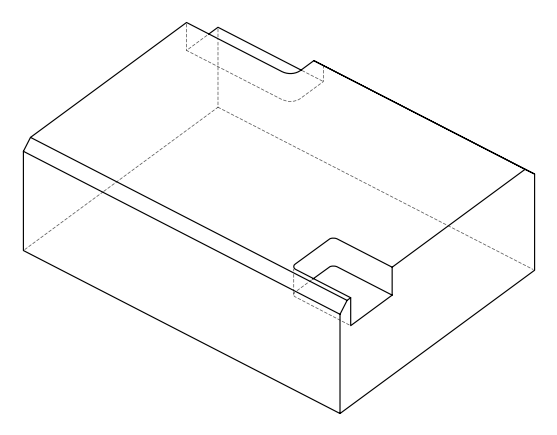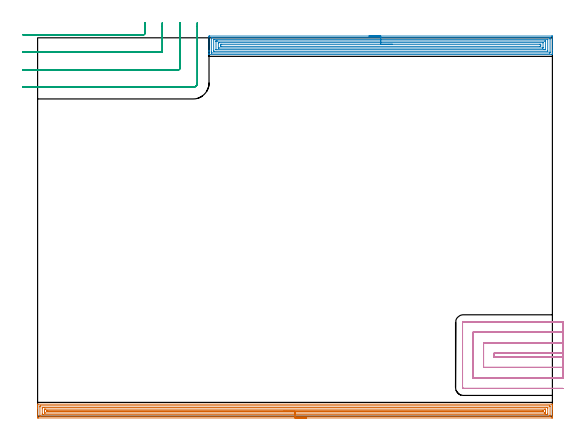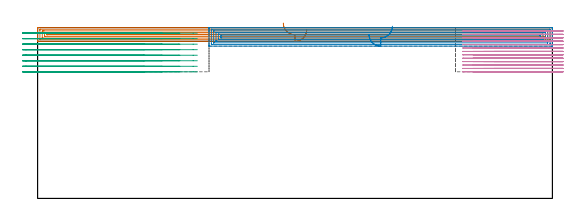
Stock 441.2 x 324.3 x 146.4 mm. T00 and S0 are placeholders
(PLAN: 4 operations, 2 tool changes, 67 min)
(1 AREA_MILL | FG_CHAMFER_SURFACE | UGT0205_001 | 17.83 min | 30712 mm3)
(2 AREA_MILL_1 | FG_CHAMFER_SURFACE_1 | UGT0205_001 | 14.41 min | 38119 mm3)
(3 MILL_CORNER_NOTCH_RECTANGULAR | CORNER_NOTCH_RECTANGULAR | UGT0201_094 | Follow Part, ap 5, ae 75% | 11.2 min | 289345 mm3)
(4 MILL_SLOT | SLOT_PARTIAL_RECTANGULAR | NXT0201_011 | Follow Part, ap 3, ae 75% | 23.56 min | 216656 mm3)
(TOOL UGT0205_001 | Chamfer Mill 20 x 3 x 45 deg. | D20 FL50 Z2)
(TOOL UGT0201_094 | End mill 20 mm | D20 FL38 Z4)
(TOOL NXT0201_011 | ENDMILL 12mm [2P460-1200-NA 1630] | D12 FL38 Z6)
(OP 1 AREA_MILL)
G17 G21 G94 G90
T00 M6
G54
G17 G0 G90 X230.6 Y-1.5 S1061 M3
G43 Z156.4 H0
Z144.6
G94 G1 X230.562 Z143.728 F250.
X230.448 Z142.864
X230.259 Z142.012
X229.997 Z141.18
X229.663 Z140.374
X229.26 Z139.6
X228.792 Z138.864
X228.26 Z138.172
X227.671 Z137.529
X227.028 Z136.94
X226.336 Z136.408
X225.6 Z135.94
X224.826 Z135.537
X224.02 Z135.203
X223.188 Z134.941
X222.336 Z134.752
X221.472 Z134.638
X220.6 Z134.6
X0.63
X0.299 Y-1.497 Z134.602
X0.01 Y-1.492 Z134.606
X0. Y-1.2 Z134.898
Y7.068 Z143.163
Y8.484 Z144.58
Y8.847 Z144.942
Y9.574 Z145.673
Y9.84 Z145.94
X0.007 Y10.253 Z146.345
X0.01 Y10.297 Z146.388
X0.183 Y10.3 Z146.4
X441.017
X441.19 Y10.297 Z146.388
X441.193 Y10.253 Z146.345
X441.2 Y9.84 Z145.939
Y9.574 Z145.674
Y8.847 Z144.942
Y7.594 Z143.691
Y6.179 Z142.275
Y-0.674 Z135.424
X441.198 Y-0.937 Z135.161
X441.192 Y-1.492 Z134.606
X441.131 Y-1.494 Z134.604
X440.57 Y-1.5 Z134.6
X220.6
Y-0.086 Z136.014
X2.456 Y-0.085 Z136.015
X2.418 Y-0.083 Z136.017
X2.01 Y-0.047 Z136.053
X2.001 Y0.367 Z136.467
X2. Y7.958 Z144.058
X2.001 Y8.372 Z144.472
X2.01 Y8.847 Z144.947
X2.382 Y8.883 Z144.983
X2.418 Y8.885 Z144.985
X438.744
X438.782 Y8.883 Z144.983
X439.19 Y8.847 Z144.947
X439.199 Y8.433 Z144.533
X439.2 Y0.842 Z136.942
X439.199 Y0.427 Z136.527
X439.19 Y-0.047 Z136.053
X438.818 Y-0.083 Z136.017
X438.782 Y-0.085 Z136.015
X220.6 Y-0.086 Z136.014
Y1.328 Z137.428
X4.612 Y1.329 Z137.429
X4.207 Y1.331 Z137.431
X4.072 Y1.333 Z137.433
X4.026 Y1.335 Z137.435
X4.01 Y1.343 Z137.443
X4.007 Y1.39 Z137.49
X4.003 Y1.526 Z137.626
X4.001 Y1.732 Z137.832
X4. Y1.937 Z138.037
Y6.384 Z142.484
X4.002 Y7.068 Z143.168
X4.004 Y7.27 Z143.37
X4.014 Y7.464 Z143.564
X4.207 Y7.467 Z143.567
X4.697 Y7.47 Z143.57
X5.101 Y7.471 Z143.571
X5.59 Y7.472 Z143.572
X436.588 Y7.471 Z143.571
X436.993 Y7.469 Z143.569
X437.128 Y7.467 Z143.567
X437.174 Y7.465 Z143.565
X437.19 Y7.457 Z143.557
X437.193 Y7.41 Z143.51
X437.197 Y7.274 Z143.374
X437.199 Y7.068 Z143.168
X437.2 Y6.863 Z142.963
Y2.416 Z138.516
X437.198 Y1.732 Z137.832
X437.196 Y1.53 Z137.63
X437.186 Y1.336 Z137.436
X436.993 Y1.333 Z137.433
X436.503 Y1.33 Z137.43
X436.099 Y1.329 Z137.429
X435.61 Y1.328 Z137.428
X220.6
Y2.743 Z138.843
X6.767
X6.089 Y2.748 Z138.848
X6.015 Y2.75 Z138.85
X6.01 Y2.847 Z138.947
X6.004 Y3.067 Z139.167
X6. Y3.505 Z139.605
Y5.284 Z141.384
X6.005 Y5.732 Z141.832
X6.01 Y5.952 Z142.052
X6.016 Y6.051 Z142.151
X6.122 Y6.053 Z142.153
X6.889 Y6.057 Z142.157
X7.011
X434.433
X435.111 Y6.052 Z142.152
X435.185 Y6.05 Z142.15
X435.19 Y5.953 Z142.053
X435.196 Y5.733 Z141.833
X435.2 Y5.295 Z141.395
Y3.516 Z139.616
X435.195 Y3.068 Z139.168
X435.19 Y2.848 Z138.948
X435.184 Y2.749 Z138.849
X435.079 Y2.747 Z138.847
X434.311 Y2.743 Z138.843
X434.189
X220.6
Y4.157 Z140.257
X8.677 Y4.158 Z140.258
X8.024 Y4.161 Z140.261
X8.017 Y4.163 Z140.263
X8.006 Y4.178 Z140.278
X8.002 Y4.4 Z140.5
X8.001 Y4.568 Z140.668
X8.002 Y4.61 Z140.71
X8.006 Y4.63 Z140.73
X8.008 Y4.635 Z140.735
X8.027 Y4.637 Z140.737
X8.189 Y4.641 Z140.741
X8.433 Y4.643 Z140.743
X8.677
X432.523 Y4.642 Z140.742
X433.176 Y4.639 Z140.739
X433.183 Y4.637 Z140.737
X433.194 Y4.622 Z140.722
X433.198 Y4.4 Z140.5
X433.199 Y4.232 Z140.332
X433.198 Y4.19 Z140.29
X433.194 Y4.17 Z140.27
X433.192 Y4.165 Z140.265
X433.173 Y4.163 Z140.263
X433.011 Y4.159 Z140.259
X432.767 Y4.157 Z140.257
X432.523
X220.6
X219.728 Z140.295
X218.864 Z140.409
X218.012 Z140.598
X217.18 Z140.86
X216.374 Z141.194
X215.6 Z141.597
X214.864 Z142.065
X214.172 Z142.596
X213.529 Z143.186
X212.94 Z143.829
X212.408 Z144.521
X211.94 Z145.257
X211.537 Z146.031
X211.203 Z146.837
X210.941 Z147.669
X210.752 Z148.52
X210.638 Z149.385
X210.6 Z150.257
G0 Z156.4
M5
M2
(OP 2 AREA_MILL_1)
G17 G21 G94 G90
T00 M6
G54
G17 G0 G90 X284.05 Y325.8 S1061 M3
G43 Z156.4 H0
Z140.5
G94 G1 X284.088 Z139.628 F250.
X284.202 Z138.764
X284.391 Z137.912
X284.653 Z137.08
X284.987 Z136.274
X285.39 Z135.5
X285.859 Z134.764
X286.39 Z134.072
X286.979 Z133.429
X287.622 Z132.84
X288.314 Z132.309
X289.05 Z131.84
X289.824 Z131.437
X290.63 Z131.103
X291.462 Z130.841
X292.314 Z130.652
X293.178 Z130.538
X294.05 Z130.5
X440.58
X441.016 Y325.796 Z130.502
X441.19 Y325.792 Z130.506
X441.2 Y325.615 Z130.683
Y313.612 Z142.683
Y311.237 Z145.058
Y310.252 Z146.047
X441.19 Y309.929 Z146.363
X441.153 Y309.904 Z146.389
X441.141 Y309.903 Z146.391
X441.027 Y309.9 Z146.4
X147.073
X146.907 Y309.903 Z146.388
X146.9 Y309.906 Z146.385
Y310.253 Z146.047
Y310.554 Z145.746
Y311.237 Z145.058
Y312.46 Z143.837
Y313. Z143.294
Y313.612 Z142.683
Y324.733 Z131.564
X146.904 Y325.345 Z130.953
X146.91 Y325.792 Z130.506
X147.063 Y325.796 Z130.502
X147.52 Y325.8 Z130.5
X294.05
Y324.386 Z131.914
X438.793 Y324.385 Z131.915
X438.873
X439.166 Y324.379 Z131.921
X439.19 Y324.283 Z132.017
X439.197 Y324.064 Z132.236
X439.199 Y323.581 Z132.719
X439.2 Y323.18 Z133.12
X439.199 Y312.119 Z144.181
X439.198 Y311.72 Z144.58
X439.19 Y311.323 Z144.977
X438.793 Y311.316 Z144.984
X438.714 Y311.315 Z144.985
X149.307
X149.227
X148.934 Y311.321 Z144.979
X148.91 Y311.417 Z144.883
X148.903 Y311.636 Z144.664
X148.901 Y312.119 Z144.181
X148.9 Y312.52 Z143.78
X148.901 Y323.581 Z132.719
X148.902 Y323.98 Z132.32
X148.91 Y324.377 Z131.923
X149.307 Y324.384 Z131.916
X149.386 Y324.385 Z131.915
X294.05 Y324.386 Z131.914
Y322.971 Z133.329
X437.006
X437.098 Y322.97 Z133.33
X437.171 Y322.967 Z133.333
X437.186 Y322.965 Z133.335
X437.19 Y322.944 Z133.356
X437.195 Y322.89 Z133.41
X437.199 Y322.699 Z133.601
Y313. Z143.3
X437.198 Y312.812 Z143.488
X437.19 Y312.747 Z143.553
X437.187 Y312.734 Z143.566
X437.177 Y312.733 Z143.567
X437.144 Y312.73 Z143.57
X437.006 Y312.729 Z143.571
X151.094
X151.002 Y312.73 Z143.57
X150.93 Y312.733 Z143.567
X150.914 Y312.735 Z143.565
X150.91 Y312.756 Z143.544
X150.905 Y312.809 Z143.491
X150.901 Y313. Z143.3
Y322.699 Z133.601
X150.902 Y322.888 Z133.412
X150.91 Y322.953 Z133.347
X150.913 Y322.965 Z133.335
X150.923 Y322.967 Z133.333
X150.956 Y322.969 Z133.331
X151.094 Y322.971 Z133.329
X294.05
Y321.557 Z134.743
X434.591
X435.069 Y321.553 Z134.747
X435.179 Y321.55 Z134.75
X435.191 Y321.546 Z134.754
X435.194 Y321.525 Z134.775
X435.197 Y321.473 Z134.827
X435.199 Y321.37 Z134.93
Y314.333 Z141.967
X435.197 Y314.225 Z142.075
X435.193 Y314.171 Z142.129
X435.19 Y314.151 Z142.149
X435.164 Y314.149 Z142.151
X434.953 Y314.145 Z142.155
X434.326 Y314.143 Z142.157
X434.062
X153.509
X153.031 Y314.147 Z142.153
X152.921 Y314.15 Z142.15
X152.909 Y314.154 Z142.146
X152.906 Y314.175 Z142.125
X152.903 Y314.227 Z142.073
X152.901 Y314.33 Z141.97
Y321.367 Z134.933
X152.903 Y321.475 Z134.825
X152.907 Y321.528 Z134.772
X152.91 Y321.549 Z134.751
X152.936 Y321.551 Z134.749
X153.147 Y321.555 Z134.745
X153.774 Y321.557 Z134.743
X154.038
X294.05
Y320.143 Z136.157
X432.629
X432.809 Y320.142 Z136.158
X433.167 Y320.136 Z136.164
X433.192 Y320.129 Z136.171
X433.196 Y320.121 Z136.179
X433.199 Y320.098 Z136.202
Y315.876 Z140.424
X433.194 Y315.646 Z140.654
X433.19 Y315.571 Z140.729
X432.899 Y315.561 Z140.739
X432.719 Y315.558 Z140.742
X432.629 Y315.557 Z140.743
X155.471
X155.291 Y315.558 Z140.742
X154.933 Y315.564 Z140.736
X154.908 Y315.571 Z140.729
X154.904 Y315.579 Z140.721
X154.901 Y315.602 Z140.698
X154.9 Y319.402 Z136.898
X154.907 Y320.054 Z136.246
X154.91 Y320.129 Z136.171
X155.201 Y320.138 Z136.162
X155.381 Y320.142 Z136.158
X155.471 Y320.143 Z136.157
X294.05
Y318.729 Z137.571
X430.308
X430.752 Y318.727 Z137.573
X431.186 Y318.722 Z137.578
X431.195 Y318.291 Z138.009
X431.199 Y317.849 Z138.451
X431.196 Y317.409 Z138.891
X431.189 Y316.978 Z139.322
X430.752 Y316.973 Z139.327
X430.302 Y316.971 Z139.329
X157.792
X157.348 Y316.973 Z139.327
X156.914 Y316.978 Z139.322
X156.905 Y317.409 Z138.891
X156.901 Y317.851 Z138.449
X156.904 Y318.291 Z138.009
X156.911 Y318.722 Z137.578
X157.348 Y318.727 Z137.573
X157.798 Y318.729 Z137.571
X294.05
X294.922 Z137.609
X295.787 Z137.723
X296.638 Z137.912
X297.47 Z138.174
X298.276 Z138.508
X299.05 Z138.911
X299.786 Z139.38
X300.478 Z139.911
X301.121 Z140.5
X301.71 Z141.143
X302.242 Z141.835
X302.71 Z142.571
X303.113 Z143.345
X303.447 Z144.151
X303.709 Z144.983
X303.898 Z145.835
X304.012 Z146.7
X304.05 Z147.571
G0 Z156.4
M5
M2
(OP 3 MILL_CORNER_NOTCH_RECTANGULAR)
G17 G21 G94 G90
T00 M6
G54
G17 G0 G90 X-12.656 Y326.9 S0 M3
G43 Z156.4 H0
Z141.662
G94 G1 X-9.656 F250.
X90.906 F500.
G3 X91.9 Y327.894 R1.
G1 Y334.3
Y337.3 F250.
G0 Z156.4
X-13. Y311.9
Z141.662
G1 X-10.
X105.905 F500.
G3 X106.9 Y312.895 R1.
G1 Y334.3
Y337.3 F250.
G0 Z156.4
X-13. Y296.9
Z141.662
G1 X-10.
X120.905 F500.
G3 X121.9 Y297.895 R1.
G1 Y334.3
Y337.3 F250.
G0 Z156.4
X-13. Y281.9
Z141.662
G1 X-10.
X133.3 F500.
G3 X136.9 Y285.5 R3.6
G1 Y334.3
Y337.3 F250.
G0 Z156.4
X-12.656 Y326.9
Z136.925
G1 X-9.656
X90.906 F500.
G3 X91.9 Y327.894 R1.
G1 Y334.3
Y337.3 F250.
G0 Z156.4
X-13. Y311.9
Z136.925
G1 X-10.
X105.905 F500.
G3 X106.9 Y312.895 R1.
G1 Y334.3
Y337.3 F250.
G0 Z156.4
X-13. Y296.9
Z136.925
G1 X-10.
X120.905 F500.
G3 X121.9 Y297.895 R1.
G1 Y334.3
Y337.3 F250.
G0 Z156.4
X-13. Y281.9
Z136.925
G1 X-10.
X133.3 F500.
G3 X136.9 Y285.5 R3.6
G1 Y334.3
Y337.3 F250.
G0 Z156.4
X-12.656 Y326.9
Z132.187
G1 X-9.656
X90.906 F500.
G3 X91.9 Y327.894 R1.
G1 Y334.3
Y337.3 F250.
G0 Z156.4
X-13. Y311.9
Z132.187
G1 X-10.
X105.905 F500.
G3 X106.9 Y312.895 R1.
G1 Y334.3
Y337.3 F250.
G0 Z156.4
X-13. Y296.9
Z132.187
G1 X-10.
X120.905 F500.
G3 X121.9 Y297.895 R1.
G1 Y334.3
Y337.3 F250.
G0 Z156.4
X-13. Y281.9
Z132.187
G1 X-10.
X133.3 F500.
G3 X136.9 Y285.5 R3.6
G1 Y334.3
Y337.3 F250.
G0 Z156.4
X-12.656 Y326.9
Z127.45
G1 X-9.656
X90.906 F500.
G3 X91.9 Y327.894 R1.
G1 Y334.3
Y337.3 F250.
G0 Z156.4
X-13. Y311.9
Z127.45
G1 X-10.
X105.905 F500.
G3 X106.9 Y312.895 R1.
G1 Y334.3
Y337.3 F250.
G0 Z156.4
X-13. Y296.9
Z127.45
G1 X-10.
X120.905 F500.
G3 X121.9 Y297.895 R1.
G1 Y334.3
Y337.3 F250.
G0 Z156.4
X-13. Y281.9
Z127.45
G1 X-10.
X133.3 F500.
G3 X136.9 Y285.5 R3.6
G1 Y334.3
Y337.3 F250.
G0 Z156.4
X-12.656 Y326.9
Z122.712
G1 X-9.656
X90.906 F500.
G3 X91.9 Y327.894 R1.
G1 Y334.3
Y337.3 F250.
G0 Z156.4
X-13. Y311.9
Z122.712
G1 X-10.
X105.905 F500.
G3 X106.9 Y312.895 R1.
G1 Y334.3
Y337.3 F250.
G0 Z156.4
X-13. Y296.9
Z122.712
G1 X-10.
X120.905 F500.
G3 X121.9 Y297.895 R1.
G1 Y334.3
Y337.3 F250.
G0 Z156.4
X-13. Y281.9
Z122.712
G1 X-10.
X133.3 F500.
G3 X136.9 Y285.5 R3.6
G1 Y334.3
Y337.3 F250.
G0 Z156.4
X-12.656 Y326.9
Z117.975
G1 X-9.656
X90.906 F500.
G3 X91.9 Y327.894 R1.
G1 Y334.3
Y337.3 F250.
G0 Z156.4
X-13. Y311.9
Z117.975
G1 X-10.
X105.905 F500.
G3 X106.9 Y312.895 R1.
G1 Y334.3
Y337.3 F250.
G0 Z156.4
X-13. Y296.9
Z117.975
G1 X-10.
X120.905 F500.
G3 X121.9 Y297.895 R1.
G1 Y334.3
Y337.3 F250.
G0 Z156.4
X-13. Y281.9
Z117.975
G1 X-10.
X133.3 F500.
G3 X136.9 Y285.5 R3.6
G1 Y334.3
Y337.3 F250.
G0 Z156.4
X-12.656 Y326.9
Z113.237
G1 X-9.656
X90.906 F500.
G3 X91.9 Y327.894 R1.
G1 Y334.3
Y337.3 F250.
G0 Z156.4
X-13. Y311.9
Z113.237
G1 X-10.
X105.905 F500.
G3 X106.9 Y312.895 R1.
G1 Y334.3
Y337.3 F250.
G0 Z156.4
X-13. Y296.9
Z113.237
G1 X-10.
X120.905 F500.
G3 X121.9 Y297.895 R1.
G1 Y334.3
Y337.3 F250.
G0 Z156.4
X-13. Y281.9
Z113.237
G1 X-10.
X133.3 F500.
G3 X136.9 Y285.5 R3.6
G1 Y334.3
Y337.3 F250.
G0 Z156.4
X-12.656 Y326.9
Z108.5
G1 X-9.656
X90.906 F500.
G3 X91.9 Y327.894 R1.
G1 Y334.3
Y337.3 F250.
G0 Z156.4
X-13. Y311.9
Z108.5
G1 X-10.
X105.905 F500.
G3 X106.9 Y312.895 R1.
G1 Y334.3
Y337.3 F250.
G0 Z156.4
X-13. Y296.9
Z108.5
G1 X-10.
X120.905 F500.
G3 X121.9 Y297.895 R1.
G1 Y334.3
Y337.3 F250.
G0 Z156.4
X-13. Y281.9
Z108.5
G1 X-10.
X133.3 F500.
G3 X136.9 Y285.5 R3.6
G1 Y334.3
Y337.3 F250.
G0 Z156.4
M5
M2
(OP 4 MILL_SLOT)
G17 G21 G94 G90
T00 M6
G54
G17 G0 G90 X450.2 Y53.9 S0 M3
G43 Z156.4 H1
Z143.485
G94 G1 X447.2 F250.
X391.2 F500.
Y50.8
X447.2
X450.2 F250.
Y62.9
X447.2
X382.2 F500.
Y41.8
X447.2
X450.2 F250.
Y71.9
X447.2
X373.2 F500.
Y32.8
X447.2
X450.2 F250.
Y80.9
X447.2
X364.9 F500.
G3 X364.2 Y80.2 R0.7
G1 Y24.5
G3 X364.9 Y23.8 R0.7
G1 X447.2
X450.2 F250.
G0 Y53.9 Z140.569
G1 X447.2
X391.2 F500.
Y50.8
X447.2
X450.2 F250.
Y62.9
X447.2
X382.2 F500.
Y41.8
X447.2
X450.2 F250.
Y71.9
X447.2
X373.2 F500.
Y32.8
X447.2
X450.2 F250.
Y80.9
X447.2
X364.9 F500.
G3 X364.2 Y80.2 R0.7
G1 Y24.5
G3 X364.9 Y23.8 R0.7
G1 X447.2
X450.2 F250.
G0 Y53.9 Z137.654
G1 X447.2
X391.2 F500.
Y50.8
X447.2
X450.2 F250.
Y62.9
X447.2
X382.2 F500.
Y41.8
X447.2
X450.2 F250.
Y71.9
X447.2
X373.2 F500.
Y32.8
X447.2
X450.2 F250.
Y80.9
X447.2
X364.9 F500.
G3 X364.2 Y80.2 R0.7
G1 Y24.5
G3 X364.9 Y23.8 R0.7
G1 X447.2
X450.2 F250.
G0 Y53.9 Z134.738
G1 X447.2
X391.2 F500.
Y50.8
X447.2
X450.2 F250.
Y62.9
X447.2
X382.2 F500.
Y41.8
X447.2
X450.2 F250.
Y71.9
X447.2
X373.2 F500.
Y32.8
X447.2
X450.2 F250.
Y80.9
X447.2
X364.9 F500.
G3 X364.2 Y80.2 R0.7
G1 Y24.5
G3 X364.9 Y23.8 R0.7
G1 X447.2
X450.2 F250.
G0 Y53.9 Z131.823
G1 X447.2
X391.2 F500.
Y50.8
X447.2
X450.2 F250.
Y62.9
X447.2
X382.2 F500.
Y41.8
X447.2
X450.2 F250.
Y71.9
X447.2
X373.2 F500.
Y32.8
X447.2
X450.2 F250.
Y80.9
X447.2
X364.9 F500.
G3 X364.2 Y80.2 R0.7
G1 Y24.5
G3 X364.9 Y23.8 R0.7
G1 X447.2
X450.2 F250.
G0 Y53.9 Z128.908
G1 X447.2
X391.2 F500.
Y50.8
X447.2
X450.2 F250.
Y62.9
X447.2
X382.2 F500.
Y41.8
X447.2
X450.2 F250.
Y71.9
X447.2
X373.2 F500.
Y32.8
X447.2
X450.2 F250.
Y80.9
X447.2
X364.9 F500.
G3 X364.2 Y80.2 R0.7
G1 Y24.5
G3 X364.9 Y23.8 R0.7
G1 X447.2
X450.2 F250.
G0 Y53.9 Z125.992
G1 X447.2
X391.2 F500.
Y50.8
X447.2
X450.2 F250.
Y62.9
X447.2
X382.2 F500.
Y41.8
X447.2
X450.2 F250.
Y71.9
X447.2
X373.2 F500.
Y32.8
X447.2
X450.2 F250.
Y80.9
X447.2
X364.9 F500.
G3 X364.2 Y80.2 R0.7
G1 Y24.5
G3 X364.9 Y23.8 R0.7
G1 X447.2
X450.2 F250.
G0 Y53.9 Z123.077
G1 X447.2
X391.2 F500.
Y50.8
X447.2
X450.2 F250.
Y62.9
X447.2
X382.2 F500.
Y41.8
X447.2
X450.2 F250.
Y71.9
X447.2
X373.2 F500.
Y32.8
X447.2
X450.2 F250.
Y80.9
X447.2
X364.9 F500.
G3 X364.2 Y80.2 R0.7
G1 Y24.5
G3 X364.9 Y23.8 R0.7
G1 X447.2
X450.2 F250.
G0 Y53.9 Z120.162
G1 X447.2
X391.2 F500.
Y50.8
X447.2
X450.2 F250.
Y62.9
X447.2
X382.2 F500.
Y41.8
X447.2
X450.2 F250.
Y71.9
X447.2
X373.2 F500.
Y32.8
X447.2
X450.2 F250.
Y80.9
X447.2
X364.9 F500.
G3 X364.2 Y80.2 R0.7
G1 Y24.5
G3 X364.9 Y23.8 R0.7
G1 X447.2
X450.2 F250.
G0 Y53.9 Z117.246
G1 X447.2
X391.2 F500.
Y50.8
X447.2
X450.2 F250.
Y62.9
X447.2
X382.2 F500.
Y41.8
X447.2
X450.2 F250.
Y71.9
X447.2
X373.2 F500.
Y32.8
X447.2
X450.2 F250.
Y80.9
X447.2
X364.9 F500.
G3 X364.2 Y80.2 R0.7
G1 Y24.5
G3 X364.9 Y23.8 R0.7
G1 X447.2
X450.2 F250.
G0 Y53.9 Z114.331
G1 X447.2
X391.2 F500.
Y50.8
X447.2
X450.2 F250.
Y62.9
X447.2
X382.2 F500.
Y41.8
X447.2
X450.2 F250.
Y71.9
X447.2
X373.2 F500.
Y32.8
X447.2
X450.2 F250.
Y80.9
X447.2
X364.9 F500.
G3 X364.2 Y80.2 R0.7
G1 Y24.5
G3 X364.9 Y23.8 R0.7
G1 X447.2
X450.2 F250.
G0 Y53.9 Z111.415
G1 X447.2
X391.2 F500.
Y50.8
X447.2
X450.2 F250.
Y62.9
X447.2
X382.2 F500.
Y41.8
X447.2
X450.2 F250.
Y71.9
X447.2
X373.2 F500.
Y32.8
X447.2
X450.2 F250.
Y80.9
X447.2
X364.9 F500.
G3 X364.2 Y80.2 R0.7
G1 Y24.5
G3 X364.9 Y23.8 R0.7
G1 X447.2
X450.2 F250.
G0 Y53.9 Z108.5
G1 X447.2
X391.2 F500.
Y50.8
X447.2
X450.2 F250.
Y62.9
X447.2
X382.2 F500.
Y41.8
X447.2
X450.2 F250.
Y71.9
X447.2
X373.2 F500.
Y32.8
X447.2
X450.2 F250.
Y80.9
X447.2
X364.9 F500.
G3 X364.2 Y80.2 R0.7
G1 Y24.5
G3 X364.9 Y23.8 R0.7
G1 X447.2
X450.2 F250.
G0 Z156.4
M5
M2
